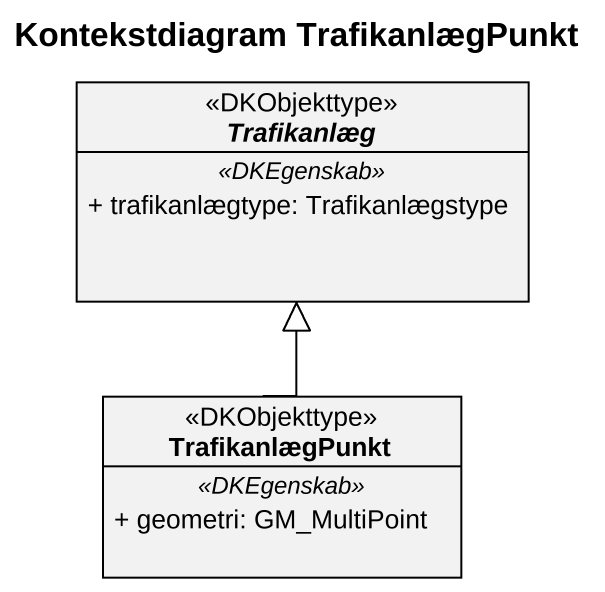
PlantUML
@startuml
title Kontekstdiagram TrafikanlægPunkt
hide circle
hide empty members
skinparam classAttributeIconSize 0
abstract class Trafikanlæg <<DKObjekttype>> {
  .. <<DKEgenskab>> ..
  + trafikanlægtype: Trafikanlægstype
}
class TrafikanlægPunkt <<DKObjekttype>> {
  .. <<DKEgenskab>> ..
  + geometri: GM_MultiPoint
}
TrafikanlægPunkt -up-|> Trafikanlæg
@enduml
